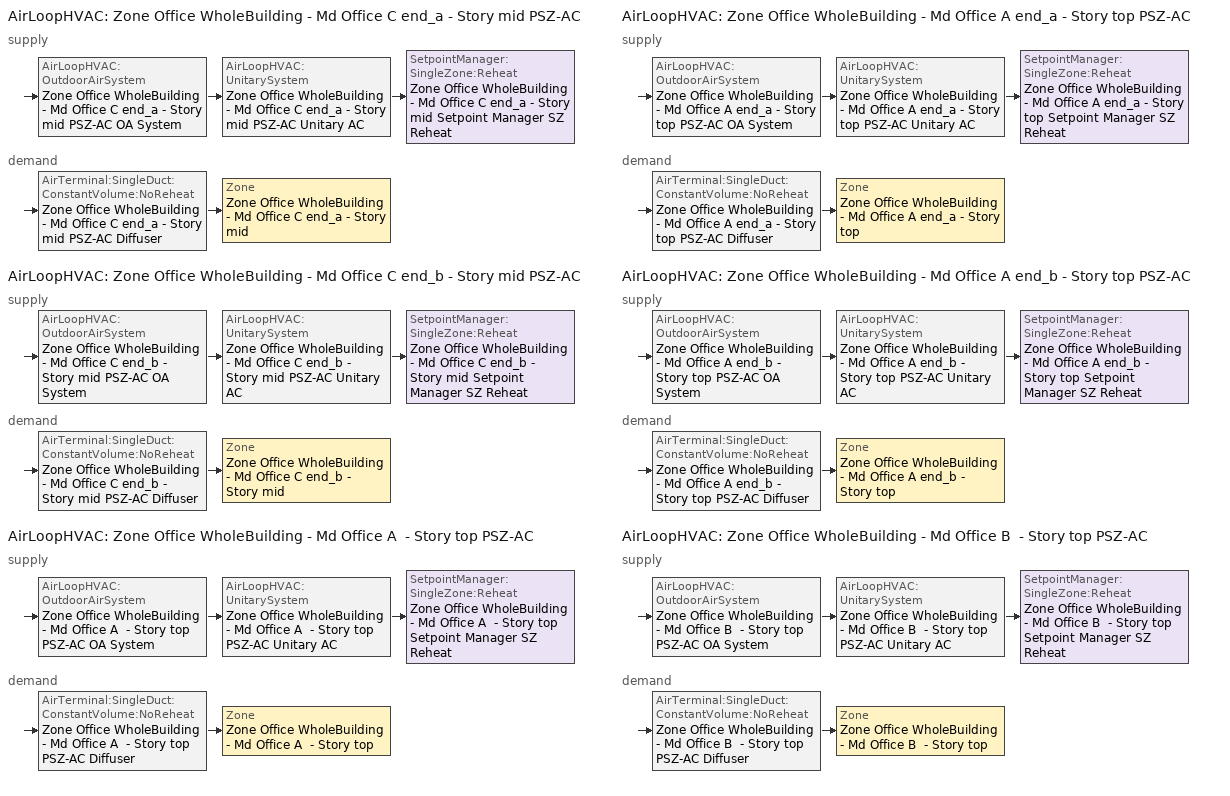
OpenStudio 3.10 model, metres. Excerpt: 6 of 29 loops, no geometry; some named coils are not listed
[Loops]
AirLoopHVAC 'Zone Office WholeBuilding - Md Office C end_a - Story mid PSZ-AC'
 supply: AirLoopHVAC:OutdoorAirSystem 'Zone Office WholeBuilding - Md Office C end_a - Story mid PSZ-AC OA System' > AirLoopHVAC:UnitarySystem 'Zone Office WholeBuilding - Md Office C end_a - Story mid PSZ-AC Unitary AC' > SetpointManager:SingleZone:Reheat 'Zone Office WholeBuilding - Md Office C end_a - Story mid Setpoint Manager SZ Reheat'
 demand: AirTerminal:SingleDuct:ConstantVolume:NoReheat 'Zone Office WholeBuilding - Md Office C end_a - Story mid PSZ-AC Diffuser' > Zone 'Zone Office WholeBuilding - Md Office C end_a - Story mid'
AirLoopHVAC 'Zone Office WholeBuilding - Md Office C end_b - Story mid PSZ-AC'
 supply: AirLoopHVAC:OutdoorAirSystem 'Zone Office WholeBuilding - Md Office C end_b - Story mid PSZ-AC OA System' > AirLoopHVAC:UnitarySystem 'Zone Office WholeBuilding - Md Office C end_b - Story mid PSZ-AC Unitary AC' > SetpointManager:SingleZone:Reheat 'Zone Office WholeBuilding - Md Office C end_b - Story mid Setpoint Manager SZ Reheat'
 demand: AirTerminal:SingleDuct:ConstantVolume:NoReheat 'Zone Office WholeBuilding - Md Office C end_b - Story mid PSZ-AC Diffuser' > Zone 'Zone Office WholeBuilding - Md Office C end_b - Story mid'
AirLoopHVAC 'Zone Office WholeBuilding - Md Office A  - Story top PSZ-AC'
 supply: AirLoopHVAC:OutdoorAirSystem 'Zone Office WholeBuilding - Md Office A  - Story top PSZ-AC OA System' > AirLoopHVAC:UnitarySystem 'Zone Office WholeBuilding - Md Office A  - Story top PSZ-AC Unitary AC' > SetpointManager:SingleZone:Reheat 'Zone Office WholeBuilding - Md Office A  - Story top Setpoint Manager SZ Reheat'
 demand: AirTerminal:SingleDuct:ConstantVolume:NoReheat 'Zone Office WholeBuilding - Md Office A  - Story top PSZ-AC Diffuser' > Zone 'Zone Office WholeBuilding - Md Office A  - Story top'
AirLoopHVAC 'Zone Office WholeBuilding - Md Office A end_a - Story top PSZ-AC'
 supply: AirLoopHVAC:OutdoorAirSystem 'Zone Office WholeBuilding - Md Office A end_a - Story top PSZ-AC OA System' > AirLoopHVAC:UnitarySystem 'Zone Office WholeBuilding - Md Office A end_a - Story top PSZ-AC Unitary AC' > SetpointManager:SingleZone:Reheat 'Zone Office WholeBuilding - Md Office A end_a - Story top Setpoint Manager SZ Reheat'
 demand: AirTerminal:SingleDuct:ConstantVolume:NoReheat 'Zone Office WholeBuilding - Md Office A end_a - Story top PSZ-AC Diffuser' > Zone 'Zone Office WholeBuilding - Md Office A end_a - Story top'
AirLoopHVAC 'Zone Office WholeBuilding - Md Office A end_b - Story top PSZ-AC'
 supply: AirLoopHVAC:OutdoorAirSystem 'Zone Office WholeBuilding - Md Office A end_b - Story top PSZ-AC OA System' > AirLoopHVAC:UnitarySystem 'Zone Office WholeBuilding - Md Office A end_b - Story top PSZ-AC Unitary AC' > SetpointManager:SingleZone:Reheat 'Zone Office WholeBuilding - Md Office A end_b - Story top Setpoint Manager SZ Reheat'
 demand: AirTerminal:SingleDuct:ConstantVolume:NoReheat 'Zone Office WholeBuilding - Md Office A end_b - Story top PSZ-AC Diffuser' > Zone 'Zone Office WholeBuilding - Md Office A end_b - Story top'
AirLoopHVAC 'Zone Office WholeBuilding - Md Office B  - Story top PSZ-AC'
 supply: AirLoopHVAC:OutdoorAirSystem 'Zone Office WholeBuilding - Md Office B  - Story top PSZ-AC OA System' > AirLoopHVAC:UnitarySystem 'Zone Office WholeBuilding - Md Office B  - Story top PSZ-AC Unitary AC' > SetpointManager:SingleZone:Reheat 'Zone Office WholeBuilding - Md Office B  - Story top Setpoint Manager SZ Reheat'
 demand: AirTerminal:SingleDuct:ConstantVolume:NoReheat 'Zone Office WholeBuilding - Md Office B  - Story top PSZ-AC Diffuser' > Zone 'Zone Office WholeBuilding - Md Office B  - Story top'
[Sizing:Zone] Zone Cooling Design Supply Air Temperature Input Method=SupplyAirTemperature; Zone Cooling Design Supply Air Temperature {C}=12.7778; Zone Cooling Design Supply Air Temperature Difference {deltaC}=11.11; Zone Heating Design Supply Air Temperature Input Method=SupplyAirTemperature; Zone Heating Design Supply Air Temperature {C}=50; Zone Heating Design Supply Air Temperature Difference {deltaC}=11.11; Zone Cooling Design Supply Air Humidity Ratio {kg-H2O/kg-air}=0.0085; Zone Heating Design Supply Air Humidity Ratio {kg-H2O/kg-air}=0.008; Cooling Design Air Flow Method=DesignDay; Heating Design Air Flow Method=DesignDay; Heating Maximum Air Flow Fraction=1; Account for Dedicated Outdoor Air System=No; Dedicated Outdoor Air System Control Strategy=NeutralSupplyAir; Dedicated Outdoor Air Low Setpoint Temperature for Design {C}=autosize; Dedicated Outdoor Air High Setpoint Temperature for Design {C}=autosize; Zone Load Sizing Method=Sensible Load Only No Latent Load; Zone Latent Cooling Design Supply Air Humidity Ratio Input Method=HumidityRatioDifference; Zone Cooling Design Supply Air Humidity Ratio Difference {kgWater/kgDryAir}=0.005; Zone Latent Heating Design Supply Air Humidity Ratio Input Method=HumidityRatioDifference; Zone Humidification Design Supply Air Humidity Ratio Difference {kgWater/kgDryAir}=0.005; Sizing Option=Coincident
Zone Office WholeBuilding - Md Office C end_a - Story mid; Zone Office WholeBuilding - Md Office C end_b - Story mid; Zone Office WholeBuilding - Md Office A end_a - Story top; Zone Office WholeBuilding - Md Office A  - Story top; Zone Office WholeBuilding - Md Office B  - Story top; Zone Office WholeBuilding - Md Office A end_b - Story top
[Zone equipment]
Zone Office WholeBuilding - Md Office C end_a - Story mid: Zone Office WholeBuilding - Md Office C end_a - Story mid PSZ-AC Diffuser
Zone Office WholeBuilding - Md Office C end_b - Story mid: Zone Office WholeBuilding - Md Office C end_b - Story mid PSZ-AC Diffuser
Zone Office WholeBuilding - Md Office A end_a - Story top: Zone Office WholeBuilding - Md Office A end_a - Story top PSZ-AC Diffuser
Zone Office WholeBuilding - Md Office A  - Story top: Zone Office WholeBuilding - Md Office A  - Story top PSZ-AC Diffuser
Zone Office WholeBuilding - Md Office B  - Story top: Zone Office WholeBuilding - Md Office B  - Story top PSZ-AC Diffuser
Zone Office WholeBuilding - Md Office A end_b - Story top: Zone Office WholeBuilding - Md Office A end_b - Story top PSZ-AC Diffuser
[AirLoopHVAC] Design Return Air Flow Fraction of Supply Air Flow=1
Name | Availability Schedule | Design Supply Air Flow Rate {m3/s}
Zone Office WholeBuilding - Md Office C end_a - Story mid PSZ-AC | Zone Office WholeBuilding - Md Office C end_a - Story mid PSZ-AC Occ Sch | 0.213073
Zone Office WholeBuilding - Md Office C end_b - Story mid PSZ-AC | Zone Office WholeBuilding - Md Office C end_b - Story mid PSZ-AC Occ Sch | 0.270367
Zone Office WholeBuilding - Md Office A  - Story top PSZ-AC | Zone Office WholeBuilding - Md Office A  - Story top PSZ-AC Occ Sch | 0.410826
Zone Office WholeBuilding - Md Office A end_a - Story top PSZ-AC | Zone Office WholeBuilding - Md Office A end_a - Story top PSZ-AC Occ Sch | 0.109944
Zone Office WholeBuilding - Md Office A end_b - Story top PSZ-AC | Zone Office WholeBuilding - Md Office A end_b - Story top PSZ-AC Occ Sch | 0.129178
Zone Office WholeBuilding - Md Office B  - Story top PSZ-AC | Zone Office WholeBuilding - Md Office B  - Story top PSZ-AC Occ Sch | 0.98109
[Sizing:System] Type of Load to Size On=Sensible; Central Heating Maximum System Air Flow Ratio=1; Preheat Design Temperature {C}=7.22222; Preheat Design Humidity Ratio {kg-H2O/kg-Air}=0.008; Precool Design Temperature {C}=12.7778; Precool Design Humidity Ratio {kg-H2O/kg-Air}=0.008; Central Cooling Design Supply Air Temperature {C}=12.7778; Central Heating Design Supply Air Temperature {C}=50; Sizing Option=Coincident; 100% Outdoor Air in Cooling=No; 100% Outdoor Air in Heating=No; Central Cooling Design Supply Air Humidity Ratio {kg-H2O/kg-Air}=0.0085; Central Heating Design Supply Air Humidity Ratio {kg-H2O/kg-Air}=0.008; Cooling Design Air Flow Method=DesignDay; Heating Design Air Flow Method=DesignDay; System Outdoor Air Method=ZoneSum; Zone Maximum Outdoor Air Fraction=1; Cooling Supply Air Flow Rate Per Floor Area {m3/s-m2}=0.00996765; Cooling Fraction of Autosized Cooling Supply Air Flow Rate=1; Cooling Supply Air Flow Rate Per Unit Cooling Capacity {m3/s-W}=3.94755e-05; Heating Supply Air Flow Rate Per Floor Area {m3/s-m2}=0.00996765; Heating Fraction of Autosized Heating Supply Air Flow Rate=1; Heating Fraction of Autosized Cooling Supply Air Flow Rate=1; Heating Supply Air Flow Rate Per Unit Heating Capacity {m3/s-W}=3.15882e-05; Cooling Design Capacity Method=CoolingDesignCapacity; Cooling Design Capacity Per Floor Area {W/m2}=234.7; Fraction of Autosized Cooling Design Capacity=1; Heating Design Capacity Method=HeatingDesignCapacity; Heating Design Capacity Per Floor Area {W/m2}=157; Fraction of Autosized Heating Design Capacity=1; Central Cooling Capacity Control Method=OnOff; Occupant Diversity=1
Name | Design Outdoor Air Flow Rate {m3/s} | Cooling Design Capacity {W} | Heating Design Capacity {W}
Zone Office WholeBuilding - Md Office C end_a - Story mid PSZ-AC | 0.213073 | 2951.38 | 5948.54
Zone Office WholeBuilding - Md Office C end_b - Story mid PSZ-AC | 0.270367 | 3745.75 | 5946.15
Zone Office WholeBuilding - Md Office A  - Story top PSZ-AC | 0.410826 | 5610.58 | 8016.95
Zone Office WholeBuilding - Md Office A end_a - Story top PSZ-AC | 0.109944 | 1487.56 | 2665.83
Zone Office WholeBuilding - Md Office A end_b - Story top PSZ-AC | 0.129178 | 1741.26 | 2663.9
Zone Office WholeBuilding - Md Office B  - Story top PSZ-AC | 0.98109 | 14494.71 | 19727.19
[SetpointManager:SingleZone:Reheat] Minimum Supply Air Temperature {C}=12.7778; Maximum Supply Air Temperature {C}=50
Name | Control Zone | Setpoint Node or NodeList
Zone Office WholeBuilding - Md Office C end_a - Story mid Setpoint Manager SZ Reheat | Zone Office WholeBuilding - Md Office C end_a - Story mid | Zone Office WholeBuilding - Md Office C end_a - Story mid PSZ-AC Supply Outlet Node
Zone Office WholeBuilding - Md Office C end_b - Story mid Setpoint Manager SZ Reheat | Zone Office WholeBuilding - Md Office C end_b - Story mid | Zone Office WholeBuilding - Md Office C end_b - Story mid PSZ-AC Supply Outlet Node
Zone Office WholeBuilding - Md Office A  - Story top Setpoint Manager SZ Reheat | Zone Office WholeBuilding - Md Office A  - Story top | Zone Office WholeBuilding - Md Office A  - Story top PSZ-AC Supply Outlet Node
Zone Office WholeBuilding - Md Office A end_a - Story top Setpoint Manager SZ Reheat | Zone Office WholeBuilding - Md Office A end_a - Story top | Zone Office WholeBuilding - Md Office A end_a - Story top PSZ-AC Supply Outlet Node
Zone Office WholeBuilding - Md Office A end_b - Story top Setpoint Manager SZ Reheat | Zone Office WholeBuilding - Md Office A end_b - Story top | Zone Office WholeBuilding - Md Office A end_b - Story top PSZ-AC Supply Outlet Node
Zone Office WholeBuilding - Md Office B  - Story top Setpoint Manager SZ Reheat | Zone Office WholeBuilding - Md Office B  - Story top | Zone Office WholeBuilding - Md Office B  - Story top PSZ-AC Supply Outlet Node
[Coil:Heating:Electric] Availability Schedule=Always On Discrete; Efficiency=1
Name | Nominal Capacity {W}
Zone Office WholeBuilding - Md Office C end_a - Story mid PSZ-AC Electric Backup Htg Coil | 8852.37
Zone Office WholeBuilding - Md Office C end_b - Story mid PSZ-AC Electric Backup Htg Coil | 10865.9
Zone Office WholeBuilding - Md Office A  - Story top PSZ-AC Electric Backup Htg Coil | 16436.7
Zone Office WholeBuilding - Md Office A end_a - Story top PSZ-AC Electric Backup Htg Coil | 4318.85
Zone Office WholeBuilding - Md Office A end_b - Story top PSZ-AC Electric Backup Htg Coil | 4994.84
Zone Office WholeBuilding - Md Office B  - Story top PSZ-AC Electric Backup Htg Coil | 43260.3
[Coil:Cooling:DX:SingleSpeed] Availability Schedule=Always On Discrete; Rated Evaporator Fan Power Per Volume Flow Rate 2017 {W/(m3/s)}=773.3; Rated Evaporator Fan Power Per Volume Flow Rate 2023 {W/(m3/s)}=934.4; Total Cooling Capacity Function of Temperature Curve=CoilClgDXQRatio_fTwbToadbSI; Total Cooling Capacity Function of Flow Fraction Curve=CoilClgDXSnglQRatio_fCFMRatio; Energy Input Ratio Function of Temperature Curve=CoilClgDXEIRRatio_fTwbToadbSI; Energy Input Ratio Function of Flow Fraction Curve=CoilClgDXSnglEIRRatio_fCFMRatio; Part Load Fraction Correlation Curve=CoilClgDXEIRRatio_fQFrac; Minimum Outdoor Dry-Bulb Temperature for Compressor Operation {C}=-25; Nominal Time for Condensate Removal to Begin {s}=0; Ratio of Initial Moisture Evaporation Rate and Steady State Latent Capacity=0; Maximum Cycling Rate {cycles/hr}=0; Latent Capacity Time Constant {s}=0; Condenser Type=AirCooled; Evaporative Condenser Effectiveness=0.9; Evaporative Condenser Air Flow Rate {m3/s}=autosize; Evaporative Condenser Pump Rated Power Consumption {W}=autosize; Crankcase Heater Capacity {W}=0; Maximum Outdoor Dry-Bulb Temperature for Crankcase Heater Operation {C}=10; Basin Heater Capacity {W/K}=0; Basin Heater Setpoint Temperature {C}=2
Name | Rated Total Cooling Capacity {W} | Rated Sensible Heat Ratio | Rated COP {W/W} | Rated Air Flow Rate {m3/s}
Zone Office WholeBuilding - Md Office C end_a - Story mid PSZ-AC 1spd DX AC Clg Coil 17kBtu/hr 12SEER | 3914.82 | 0.800243 | 3.4608 | 0.213073
Zone Office WholeBuilding - Md Office C end_b - Story mid PSZ-AC 1spd DX AC Clg Coil 20kBtu/hr 12SEER | 4923.66 | 0.800193 | 3.4608 | 0.270367
Zone Office WholeBuilding - Md Office A  - Story top PSZ-AC 1spd DX AC Clg Coil 29kBtu/hr 12SEER | 7321.5 | 0.800499 | 3.4608 | 0.410826
Zone Office WholeBuilding - Md Office A end_a - Story top PSZ-AC 1spd DX AC Clg Coil 7kBtu/hr 12SEER | 1931.52 | 0.800421 | 3.4608 | 0.109944
Zone Office WholeBuilding - Md Office A end_b - Story top PSZ-AC 1spd DX AC Clg Coil 8kBtu/hr 12SEER | 2238.36 | 0.800229 | 3.4608 | 0.129178
Zone Office WholeBuilding - Md Office B  - Story top PSZ-AC 1spd DX AC Clg Coil 85kBtu/hr 10.1EER | 19948 | 0.769323 | 3.50002 | 0.98109
[Fan:OnOff] Availability Schedule=Always On Discrete; Pressure Rise {Pa}=622.722; Motor In Airstream Fraction=1
Name | Fan Total Efficiency | Maximum Flow Rate {m3/s} | Motor Efficiency | Fan Power Ratio Function of Speed Ratio Curve | Fan Efficiency Ratio Function of Speed Ratio Curve
Zone Office WholeBuilding - Md Office C end_a - Story mid PSZ-AC Fan | 0.53625 | 0.213073 | 0.825 | Fan On Off Power Curve 16 | Fan On Off Efficiency Curve 16
Zone Office WholeBuilding - Md Office C end_b - Story mid PSZ-AC Fan | 0.53625 | 0.270367 | 0.825 | Fan On Off Power Curve 17 | Fan On Off Efficiency Curve 17
Zone Office WholeBuilding - Md Office A  - Story top PSZ-AC Fan | 0.53625 | 0.410826 | 0.825 | Fan On Off Power Curve 18 | Fan On Off Efficiency Curve 18
Zone Office WholeBuilding - Md Office A end_a - Story top PSZ-AC Fan | 0.53625 | 0.109944 | 0.825 | Fan On Off Power Curve 19 | Fan On Off Efficiency Curve 19
Zone Office WholeBuilding - Md Office A end_b - Story top PSZ-AC Fan | 0.53625 | 0.129178 | 0.825 | Fan On Off Power Curve 20 | Fan On Off Efficiency Curve 20
Zone Office WholeBuilding - Md Office B  - Story top PSZ-AC Fan | 0.546 | 0.98109 | 0.84 | Fan On Off Power Curve 21 | Fan On Off Efficiency Curve 21
[AirLoopHVAC:UnitarySystem] Control Type=Load; Dehumidification Control Type=None; Availability Schedule=Always On Discrete; Fan Placement=DrawThrough; DX Heating Coil Sizing Ratio=1; Use DOAS DX Cooling Coil=No; DOAS DX Cooling Coil Leaving Minimum Air Temperature {C}=2; Latent Load Control=SensibleOnlyLoadControl; Supply Air Flow Rate Method During Cooling Operation=SupplyAirFlowRate; Supply Air Flow Rate Method During Heating Operation=SupplyAirFlowRate; Supply Air Flow Rate Method When No Cooling or Heating is Required=None; No Load Supply Air Flow Rate Control Set To Low Speed=Yes; Maximum Supply Air Temperature {C}=50; Maximum Outdoor Dry-Bulb Temperature for Supplemental Heater Operation {C}=21; Ancilliary On-Cycle Electric Power {W}=0; Ancilliary Off-Cycle Electric Power {W}=0
Name | Controlling Zone or Thermostat Location | Supply Fan | Supply Air Fan Operating Mode Schedule | Heating Coil | Cooling Coil | Supplemental Heating Coil | Supply Air Flow Rate During Cooling Operation {m3/s} | Supply Air Flow Rate During Heating Operation {m3/s}
Zone Office WholeBuilding - Md Office C end_a - Story mid PSZ-AC Unitary AC | Zone Office WholeBuilding - Md Office C end_a - Story mid | Zone Office WholeBuilding - Md Office C end_a - Story mid PSZ-AC Fan | Zone Office WholeBuilding - Md Office C end_a - Story mid PSZ-AC_night_fancycle_schedule | Zone Office WholeBuilding - Md Office C end_a - Story mid PSZ-AC Water Htg Coil | Zone Office WholeBuilding - Md Office C end_a - Story mid PSZ-AC 1spd DX AC Clg Coil 17kBtu/hr 12SEER | Zone Office WholeBuilding - Md Office C end_a - Story mid PSZ-AC Electric Backup Htg Coil | 0.213073 | 0.213073
Zone Office WholeBuilding - Md Office C end_b - Story mid PSZ-AC Unitary AC | Zone Office WholeBuilding - Md Office C end_b - Story mid | Zone Office WholeBuilding - Md Office C end_b - Story mid PSZ-AC Fan | Zone Office WholeBuilding - Md Office C end_b - Story mid PSZ-AC_night_fancycle_schedule | Zone Office WholeBuilding - Md Office C end_b - Story mid PSZ-AC Water Htg Coil | Zone Office WholeBuilding - Md Office C end_b - Story mid PSZ-AC 1spd DX AC Clg Coil 20kBtu/hr 12SEER | Zone Office WholeBuilding - Md Office C end_b - Story mid PSZ-AC Electric Backup Htg Coil | 0.270367 | 0.270367
Zone Office WholeBuilding - Md Office A  - Story top PSZ-AC Unitary AC | Zone Office WholeBuilding - Md Office A  - Story top | Zone Office WholeBuilding - Md Office A  - Story top PSZ-AC Fan | Zone Office WholeBuilding - Md Office A  - Story top PSZ-AC_night_fancycle_schedule | Zone Office WholeBuilding - Md Office A  - Story top PSZ-AC Water Htg Coil | Zone Office WholeBuilding - Md Office A  - Story top PSZ-AC 1spd DX AC Clg Coil 29kBtu/hr 12SEER | Zone Office WholeBuilding - Md Office A  - Story top PSZ-AC Electric Backup Htg Coil | 0.410826 | 0.410826
Zone Office WholeBuilding - Md Office A end_a - Story top PSZ-AC Unitary AC | Zone Office WholeBuilding - Md Office A end_a - Story top | Zone Office WholeBuilding - Md Office A end_a - Story top PSZ-AC Fan | Zone Office WholeBuilding - Md Office A end_a - Story top PSZ-AC_night_fancycle_schedule | Zone Office WholeBuilding - Md Office A end_a - Story top PSZ-AC Water Htg Coil | Zone Office WholeBuilding - Md Office A end_a - Story top PSZ-AC 1spd DX AC Clg Coil 7kBtu/hr 12SEER | Zone Office WholeBuilding - Md Office A end_a - Story top PSZ-AC Electric Backup Htg Coil | 0.109944 | 0.109944
Zone Office WholeBuilding - Md Office A end_b - Story top PSZ-AC Unitary AC | Zone Office WholeBuilding - Md Office A end_b - Story top | Zone Office WholeBuilding - Md Office A end_b - Story top PSZ-AC Fan | Zone Office WholeBuilding - Md Office A end_b - Story top PSZ-AC_night_fancycle_schedule | Zone Office WholeBuilding - Md Office A end_b - Story top PSZ-AC Water Htg Coil | Zone Office WholeBuilding - Md Office A end_b - Story top PSZ-AC 1spd DX AC Clg Coil 8kBtu/hr 12SEER | Zone Office WholeBuilding - Md Office A end_b - Story top PSZ-AC Electric Backup Htg Coil | 0.129178 | 0.129178
Zone Office WholeBuilding - Md Office B  - Story top PSZ-AC Unitary AC | Zone Office WholeBuilding - Md Office B  - Story top | Zone Office WholeBuilding - Md Office B  - Story top PSZ-AC Fan | Zone Office WholeBuilding - Md Office B  - Story top PSZ-AC_night_fancycle_schedule | Zone Office WholeBuilding - Md Office B  - Story top PSZ-AC Water Htg Coil | Zone Office WholeBuilding - Md Office B  - Story top PSZ-AC 1spd DX AC Clg Coil 85kBtu/hr 10.1EER | Zone Office WholeBuilding - Md Office B  - Story top PSZ-AC Electric Backup Htg Coil | 0.98109 | 0.98109
[Controller:OutdoorAir] Economizer Control Type=NoEconomizer; Economizer Control Action Type=ModulateFlow; Economizer Maximum Limit Dry-Bulb Temperature {C}=28; Economizer Maximum Limit Enthalpy {J/kg}=64000; Lockout Type=LockoutWithCompressor; Minimum Limit Type=FixedMinimum; High Humidity Control=No; High Humidity Outdoor Air Flow Ratio=1; Control High Indoor Humidity Based on Outdoor Humidity Ratio=Yes; Heat Recovery Bypass Control Type=BypassWhenWithinEconomizerLimits; Economizer Operation Staging=InterlockedWithMechanicalCooling
Name | Minimum Outdoor Air Flow Rate {m3/s} | Maximum Outdoor Air Flow Rate {m3/s} | Minimum Outdoor Air Schedule | Maximum Fraction of Outdoor Air Schedule | Controller Mechanical Ventilation
Zone Office WholeBuilding - Md Office C end_a - Story mid PSZ-AC OA System Controller | 0.0318565 | 0.213073 | Zone Office WholeBuilding - Md Office C end_a - Story mid PSZ-AC_night_novent_schedule | ems_Zone_Office_WholeBuilding___Md_Office_C_end_a___Story_mid_PSZ_AC_maxOASch | Controller Mechanical Ventilation 17
Zone Office WholeBuilding - Md Office C end_b - Story mid PSZ-AC OA System Controller | 0.0318565 | 0.270367 | Zone Office WholeBuilding - Md Office C end_b - Story mid PSZ-AC_night_novent_schedule | ems_Zone_Office_WholeBuilding___Md_Office_C_end_b___Story_mid_PSZ_AC_maxOASch | Controller Mechanical Ventilation 18
Zone Office WholeBuilding - Md Office A  - Story top PSZ-AC OA System Controller | 0.0466638 | 0.410826 | Zone Office WholeBuilding - Md Office A  - Story top PSZ-AC_night_novent_schedule | ems_Zone_Office_WholeBuilding___Md_Office_A____Story_top_PSZ_AC_maxOASch | Controller Mechanical Ventilation 19
Zone Office WholeBuilding - Md Office A end_a - Story top PSZ-AC OA System Controller | 0.0106188 | 0.109944 | Zone Office WholeBuilding - Md Office A end_a - Story top PSZ-AC_night_novent_schedule | ems_Zone_Office_WholeBuilding___Md_Office_A_end_a___Story_top_PSZ_AC_maxOASch | Controller Mechanical Ventilation 20
Zone Office WholeBuilding - Md Office A end_b - Story top PSZ-AC OA System Controller | 0.0106188 | 0.129178 | Zone Office WholeBuilding - Md Office A end_b - Story top PSZ-AC_night_novent_schedule | ems_Zone_Office_WholeBuilding___Md_Office_A_end_b___Story_top_PSZ_AC_maxOASch | Controller Mechanical Ventilation 21
Zone Office WholeBuilding - Md Office B  - Story top PSZ-AC OA System Controller | 0.205061 | 0.98109 | Zone Office WholeBuilding - Md Office B  - Story top PSZ-AC_night_novent_schedule | ems_Zone_Office_WholeBuilding___Md_Office_B____Story_top_PSZ_AC_maxOASch | Controller Mechanical Ventilation 22
[Controller:MechanicalVentilation] Availability Schedule=Always On Discrete
Controller Mechanical Ventilation 17; Controller Mechanical Ventilation 18; Controller Mechanical Ventilation 19; Controller Mechanical Ventilation 20; Controller Mechanical Ventilation 21; Controller Mechanical Ventilation 22
[AirLoopHVAC:OutdoorAirSystem]
Name | Controller
Zone Office WholeBuilding - Md Office C end_a - Story mid PSZ-AC OA System | Zone Office WholeBuilding - Md Office C end_a - Story mid PSZ-AC OA System Controller
Zone Office WholeBuilding - Md Office C end_b - Story mid PSZ-AC OA System | Zone Office WholeBuilding - Md Office C end_b - Story mid PSZ-AC OA System Controller
Zone Office WholeBuilding - Md Office A  - Story top PSZ-AC OA System | Zone Office WholeBuilding - Md Office A  - Story top PSZ-AC OA System Controller
Zone Office WholeBuilding - Md Office A end_a - Story top PSZ-AC OA System | Zone Office WholeBuilding - Md Office A end_a - Story top PSZ-AC OA System Controller
Zone Office WholeBuilding - Md Office A end_b - Story top PSZ-AC OA System | Zone Office WholeBuilding - Md Office A end_b - Story top PSZ-AC OA System Controller
Zone Office WholeBuilding - Md Office B  - Story top PSZ-AC OA System | Zone Office WholeBuilding - Md Office B  - Story top PSZ-AC OA System Controller
[AirTerminal:SingleDuct:ConstantVolume:NoReheat] Availability Schedule=Always On Discrete
Name | Maximum Air Flow Rate {m3/s}
Zone Office WholeBuilding - Md Office C end_a - Story mid PSZ-AC Diffuser | 0.213073
Zone Office WholeBuilding - Md Office C end_b - Story mid PSZ-AC Diffuser | 0.270367
Zone Office WholeBuilding - Md Office A  - Story top PSZ-AC Diffuser | 0.410826
Zone Office WholeBuilding - Md Office A end_a - Story top PSZ-AC Diffuser | 0.109944
Zone Office WholeBuilding - Md Office A end_b - Story top PSZ-AC Diffuser | 0.129178
Zone Office WholeBuilding - Md Office B  - Story top PSZ-AC Diffuser | 0.98109
[Schedule:Ruleset]
Name | Default Day Schedule | Summer Design Day Schedule | Winter Design Day Schedule
Zone Office WholeBuilding - Md Office A  - Story top PSZ-AC Occ Sch | Zone Office WholeBuilding - Md Office A  - Story top PSZ-AC Occ Sch Default | Zone Office WholeBuilding - Md Office A  - Story top PSZ-AC Occ Sch Summer Design Day | Zone Office WholeBuilding - Md Office A  - Story top PSZ-AC Occ Sch Winter Design Day
ems_Zone_Office_WholeBuilding___Md_Office_A____Story_top_PSZ_AC_maxOASch | ems_Zone_Office_WholeBuilding___Md_Office_A____Story_top_PSZ_AC_maxOASch_Default
Zone Office WholeBuilding - Md Office A end_a - Story top PSZ-AC Occ Sch | Zone Office WholeBuilding - Md Office A end_a - Story top PSZ-AC Occ Sch Default | Zone Office WholeBuilding - Md Office A end_a - Story top PSZ-AC Occ Sch Summer Design Day | Zone Office WholeBuilding - Md Office A end_a - Story top PSZ-AC Occ Sch Winter Design Day
ems_Zone_Office_WholeBuilding___Md_Office_A_end_a___Story_top_PSZ_AC_maxOASch | ems_Zone_Office_WholeBuilding___Md_Office_A_end_a___Story_top_PSZ_AC_maxOASch_Default
Zone Office WholeBuilding - Md Office A end_b - Story top PSZ-AC Occ Sch | Zone Office WholeBuilding - Md Office A end_b - Story top PSZ-AC Occ Sch Default | Zone Office WholeBuilding - Md Office A end_b - Story top PSZ-AC Occ Sch Summer Design Day | Zone Office WholeBuilding - Md Office A end_b - Story top PSZ-AC Occ Sch Winter Design Day
ems_Zone_Office_WholeBuilding___Md_Office_A_end_b___Story_top_PSZ_AC_maxOASch | ems_Zone_Office_WholeBuilding___Md_Office_A_end_b___Story_top_PSZ_AC_maxOASch_Default
Zone Office WholeBuilding - Md Office B  - Story top PSZ-AC Occ Sch | Zone Office WholeBuilding - Md Office B  - Story top PSZ-AC Occ Sch Default | Zone Office WholeBuilding - Md Office B  - Story top PSZ-AC Occ Sch Summer Design Day | Zone Office WholeBuilding - Md Office B  - Story top PSZ-AC Occ Sch Winter Design Day
ems_Zone_Office_WholeBuilding___Md_Office_B____Story_top_PSZ_AC_maxOASch | ems_Zone_Office_WholeBuilding___Md_Office_B____Story_top_PSZ_AC_maxOASch_Default
Zone Office WholeBuilding - Md Office C end_a - Story mid PSZ-AC Occ Sch | Zone Office WholeBuilding - Md Office C end_a - Story mid PSZ-AC Occ Sch Default | Zone Office WholeBuilding - Md Office C end_a - Story mid PSZ-AC Occ Sch Summer Design Day | Zone Office WholeBuilding - Md Office C end_a - Story mid PSZ-AC Occ Sch Winter Design Day
ems_Zone_Office_WholeBuilding___Md_Office_C_end_a___Story_mid_PSZ_AC_maxOASch | ems_Zone_Office_WholeBuilding___Md_Office_C_end_a___Story_mid_PSZ_AC_maxOASch_Default
Zone Office WholeBuilding - Md Office C end_b - Story mid PSZ-AC Occ Sch | Zone Office WholeBuilding - Md Office C end_b - Story mid PSZ-AC Occ Sch Default | Zone Office WholeBuilding - Md Office C end_b - Story mid PSZ-AC Occ Sch Summer Design Day | Zone Office WholeBuilding - Md Office C end_b - Story mid PSZ-AC Occ Sch Winter Design Day
ems_Zone_Office_WholeBuilding___Md_Office_C_end_b___Story_mid_PSZ_AC_maxOASch | ems_Zone_Office_WholeBuilding___Md_Office_C_end_b___Story_mid_PSZ_AC_maxOASch_Default
Zone Office WholeBuilding - Md Office A  - Story top PSZ-AC_night_novent_schedule | Zone Office WholeBuilding - Md Office A  - Story top PSZ-AC Occ Sch Default 2 | Zone Office WholeBuilding - Md Office A  - Story top PSZ-AC Occ Sch Summer Design Day 2 | Zone Office WholeBuilding - Md Office A  - Story top PSZ-AC Occ Sch Winter Design Day 2
Zone Office WholeBuilding - Md Office A  - Story top PSZ-AC_night_fancycle_schedule | Zone Office WholeBuilding - Md Office A  - Story top PSZ-AC Occ Sch Default 3 | Zone Office WholeBuilding - Md Office A  - Story top PSZ-AC Occ Sch Summer Design Day 3 | Zone Office WholeBuilding - Md Office A  - Story top PSZ-AC Occ Sch Winter Design Day 3
Zone Office WholeBuilding - Md Office A end_a - Story top PSZ-AC_night_novent_schedule | Zone Office WholeBuilding - Md Office A end_a - Story top PSZ-AC Occ Sch Default 2 | Zone Office WholeBuilding - Md Office A end_a - Story top PSZ-AC Occ Sch Summer Design Day 2 | Zone Office WholeBuilding - Md Office A end_a - Story top PSZ-AC Occ Sch Winter Design Day 2
Zone Office WholeBuilding - Md Office A end_a - Story top PSZ-AC_night_fancycle_schedule | Zone Office WholeBuilding - Md Office A end_a - Story top PSZ-AC Occ Sch Default 3 | Zone Office WholeBuilding - Md Office A end_a - Story top PSZ-AC Occ Sch Summer Design Day 3 | Zone Office WholeBuilding - Md Office A end_a - Story top PSZ-AC Occ Sch Winter Design Day 3
Zone Office WholeBuilding - Md Office A end_b - Story top PSZ-AC_night_novent_schedule | Zone Office WholeBuilding - Md Office A end_b - Story top PSZ-AC Occ Sch Default 2 | Zone Office WholeBuilding - Md Office A end_b - Story top PSZ-AC Occ Sch Summer Design Day 2 | Zone Office WholeBuilding - Md Office A end_b - Story top PSZ-AC Occ Sch Winter Design Day 2
Zone Office WholeBuilding - Md Office A end_b - Story top PSZ-AC_night_fancycle_schedule | Zone Office WholeBuilding - Md Office A end_b - Story top PSZ-AC Occ Sch Default 3 | Zone Office WholeBuilding - Md Office A end_b - Story top PSZ-AC Occ Sch Summer Design Day 3 | Zone Office WholeBuilding - Md Office A end_b - Story top PSZ-AC Occ Sch Winter Design Day 3
Zone Office WholeBuilding - Md Office B  - Story top PSZ-AC_night_novent_schedule | Zone Office WholeBuilding - Md Office B  - Story top PSZ-AC Occ Sch Default 3 | Zone Office WholeBuilding - Md Office B  - Story top PSZ-AC Occ Sch Summer Design Day 3 | Zone Office WholeBuilding - Md Office B  - Story top PSZ-AC Occ Sch Winter Design Day 3
Zone Office WholeBuilding - Md Office B  - Story top PSZ-AC_night_fancycle_schedule | Zone Office WholeBuilding - Md Office B  - Story top PSZ-AC Occ Sch Default 4 | Zone Office WholeBuilding - Md Office B  - Story top PSZ-AC Occ Sch Summer Design Day 4 | Zone Office WholeBuilding - Md Office B  - Story top PSZ-AC Occ Sch Winter Design Day 4
Zone Office WholeBuilding - Md Office C end_a - Story mid PSZ-AC_night_novent_schedule | Zone Office WholeBuilding - Md Office C end_a - Story mid PSZ-AC Occ Sch Default 2 | Zone Office WholeBuilding - Md Office C end_a - Story mid PSZ-AC Occ Sch Summer Design Day 2 | Zone Office WholeBuilding - Md Office C end_a - Story mid PSZ-AC Occ Sch Winter Design Day 2
Zone Office WholeBuilding - Md Office C end_a - Story mid PSZ-AC_night_fancycle_schedule | Zone Office WholeBuilding - Md Office C end_a - Story mid PSZ-AC Occ Sch Default 3 | Zone Office WholeBuilding - Md Office C end_a - Story mid PSZ-AC Occ Sch Summer Design Day 3 | Zone Office WholeBuilding - Md Office C end_a - Story mid PSZ-AC Occ Sch Winter Design Day 3
Zone Office WholeBuilding - Md Office C end_b - Story mid PSZ-AC_night_novent_schedule | Zone Office WholeBuilding - Md Office C end_b - Story mid PSZ-AC Occ Sch Default 2 | Zone Office WholeBuilding - Md Office C end_b - Story mid PSZ-AC Occ Sch Summer Design Day 2 | Zone Office WholeBuilding - Md Office C end_b - Story mid PSZ-AC Occ Sch Winter Design Day 2
Zone Office WholeBuilding - Md Office C end_b - Story mid PSZ-AC_night_fancycle_schedule | Zone Office WholeBuilding - Md Office C end_b - Story mid PSZ-AC Occ Sch Default 3 | Zone Office WholeBuilding - Md Office C end_b - Story mid PSZ-AC Occ Sch Summer Design Day 3 | Zone Office WholeBuilding - Md Office C end_b - Story mid PSZ-AC Occ Sch Winter Design Day 3
[Schedule:Day]
Zone Office WholeBuilding - Md Office A  - Story top PSZ-AC Occ Sch Default; Zone Office WholeBuilding - Md Office A end_a - Story top PSZ-AC Occ Sch Default; Zone Office WholeBuilding - Md Office A end_b - Story top PSZ-AC Occ Sch Default; Zone Office WholeBuilding - Md Office B  - Story top PSZ-AC Occ Sch Default; Zone Office WholeBuilding - Md Office C end_a - Story mid PSZ-AC Occ Sch Default; Zone Office WholeBuilding - Md Office C end_b - Story mid PSZ-AC Occ Sch Default; Zone Office WholeBuilding - Md Office A  - Story top PSZ-AC Occ Sch Default 2; Zone Office WholeBuilding - Md Office A  - Story top PSZ-AC Occ Sch Default 3; Zone Office WholeBuilding - Md Office A end_a - Story top PSZ-AC Occ Sch Default 2; Zone Office WholeBuilding - Md Office A end_a - Story top PSZ-AC Occ Sch Default 3; Zone Office WholeBuilding - Md Office A end_b - Story top PSZ-AC Occ Sch Default 2; Zone Office WholeBuilding - Md Office A end_b - Story top PSZ-AC Occ Sch Default 3; Zone Office WholeBuilding - Md Office B  - Story top PSZ-AC Occ Sch Default 3; Zone Office WholeBuilding - Md Office B  - Story top PSZ-AC Occ Sch Default 4; Zone Office WholeBuilding - Md Office C end_a - Story mid PSZ-AC Occ Sch Default 2; Zone Office WholeBuilding - Md Office C end_a - Story mid PSZ-AC Occ Sch Default 3; Zone Office WholeBuilding - Md Office C end_b - Story mid PSZ-AC Occ Sch Default 2; Zone Office WholeBuilding - Md Office C end_b - Story mid PSZ-AC Occ Sch Default 3: 6, 0, 0, 16, 0, 1, 24, 0, 0
Zone Office WholeBuilding - Md Office A  - Story top PSZ-AC Occ Sch Winter Design Day; Zone Office WholeBuilding - Md Office A  - Story top PSZ-AC Occ Sch Summer Design Day; Zone Office WholeBuilding - Md Office A end_a - Story top PSZ-AC Occ Sch Winter Design Day; Zone Office WholeBuilding - Md Office A end_a - Story top PSZ-AC Occ Sch Summer Design Day; Zone Office WholeBuilding - Md Office A end_b - Story top PSZ-AC Occ Sch Winter Design Day; Zone Office WholeBuilding - Md Office A end_b - Story top PSZ-AC Occ Sch Summer Design Day; Zone Office WholeBuilding - Md Office B  - Story top PSZ-AC Occ Sch Winter Design Day; Zone Office WholeBuilding - Md Office B  - Story top PSZ-AC Occ Sch Summer Design Day; Zone Office WholeBuilding - Md Office C end_a - Story mid PSZ-AC Occ Sch Winter Design Day; Zone Office WholeBuilding - Md Office C end_a - Story mid PSZ-AC Occ Sch Summer Design Day; Zone Office WholeBuilding - Md Office C end_b - Story mid PSZ-AC Occ Sch Winter Design Day; Zone Office WholeBuilding - Md Office C end_b - Story mid PSZ-AC Occ Sch Summer Design Day; Zone Office WholeBuilding - Md Office A  - Story top PSZ-AC Occ Sch Summer Design Day 2; Zone Office WholeBuilding - Md Office A  - Story top PSZ-AC Occ Sch Winter Design Day 2; Zone Office WholeBuilding - Md Office A  - Story top PSZ-AC Occ Sch Summer Design Day 3; Zone Office WholeBuilding - Md Office A  - Story top PSZ-AC Occ Sch Winter Design Day 3; Zone Office WholeBuilding - Md Office A end_a - Story top PSZ-AC Occ Sch Summer Design Day 2; Zone Office WholeBuilding - Md Office A end_a - Story top PSZ-AC Occ Sch Winter Design Day 2; Zone Office WholeBuilding - Md Office A end_a - Story top PSZ-AC Occ Sch Summer Design Day 3; Zone Office WholeBuilding - Md Office A end_a - Story top PSZ-AC Occ Sch Winter Design Day 3; Zone Office WholeBuilding - Md Office A end_b - Story top PSZ-AC Occ Sch Summer Design Day 2; Zone Office WholeBuilding - Md Office A end_b - Story top PSZ-AC Occ Sch Winter Design Day 2; Zone Office WholeBuilding - Md Office A end_b - Story top PSZ-AC Occ Sch Summer Design Day 3; Zone Office WholeBuilding - Md Office A end_b - Story top PSZ-AC Occ Sch Winter Design Day 3; Zone Office WholeBuilding - Md Office B  - Story top PSZ-AC Occ Sch Summer Design Day 3; Zone Office WholeBuilding - Md Office B  - Story top PSZ-AC Occ Sch Winter Design Day 3; Zone Office WholeBuilding - Md Office B  - Story top PSZ-AC Occ Sch Summer Design Day 4; Zone Office WholeBuilding - Md Office B  - Story top PSZ-AC Occ Sch Winter Design Day 4; Zone Office WholeBuilding - Md Office C end_a - Story mid PSZ-AC Occ Sch Summer Design Day 2; Zone Office WholeBuilding - Md Office C end_a - Story mid PSZ-AC Occ Sch Winter Design Day 2; Zone Office WholeBuilding - Md Office C end_a - Story mid PSZ-AC Occ Sch Summer Design Day 3; Zone Office WholeBuilding - Md Office C end_a - Story mid PSZ-AC Occ Sch Winter Design Day 3; Zone Office WholeBuilding - Md Office C end_b - Story mid PSZ-AC Occ Sch Summer Design Day 2; Zone Office WholeBuilding - Md Office C end_b - Story mid PSZ-AC Occ Sch Winter Design Day 2; Zone Office WholeBuilding - Md Office C end_b - Story mid PSZ-AC Occ Sch Summer Design Day 3; Zone Office WholeBuilding - Md Office C end_b - Story mid PSZ-AC Occ Sch Winter Design Day 3: 24, 0, 1
Schedule Day 34; Schedule Day 40; Schedule Day 46; Schedule Day 52; Schedule Day 74; Schedule Day 80; Schedule Day 103; Schedule Day 105; Schedule Day 121; Schedule Day 123; Schedule Day 139; Schedule Day 141; Schedule Day 157; Schedule Day 159; Schedule Day 223; Schedule Day 225; Schedule Day 241; Schedule Day 243: 10, 0, 0, 15, 0, 1, 24, 0, 0
Schedule Day 35; Schedule Day 41; Schedule Day 47; Schedule Day 53; Schedule Day 75; Schedule Day 81; Schedule Day 102; Schedule Day 104; Schedule Day 120; Schedule Day 122; Schedule Day 138; Schedule Day 140; Schedule Day 156; Schedule Day 158; Schedule Day 222; Schedule Day 224; Schedule Day 240; Schedule Day 242: 24, 0, 0
ems_Zone_Office_WholeBuilding___Md_Office_A____Story_top_PSZ_AC_maxOASch_Default; ems_Zone_Office_WholeBuilding___Md_Office_A_end_a___Story_top_PSZ_AC_maxOASch_Default; ems_Zone_Office_WholeBuilding___Md_Office_A_end_b___Story_top_PSZ_AC_maxOASch_Default; ems_Zone_Office_WholeBuilding___Md_Office_B____Story_top_PSZ_AC_maxOASch_Default; ems_Zone_Office_WholeBuilding___Md_Office_C_end_a___Story_mid_PSZ_AC_maxOASch_Default; ems_Zone_Office_WholeBuilding___Md_Office_C_end_b___Story_mid_PSZ_AC_maxOASch_Default: 24, 0, 0.7
[Schedule:Rule] Date Specification Type=DateRange; Start Month=1; End Month=12
Name | Schedule Ruleset | Rule Order | Day Schedule | Apply Saturday | Start Day | End Day | Apply Sunday
Schedule Rule 30 | Zone Office WholeBuilding - Md Office A  - Story top PSZ-AC Occ Sch | 1 | Schedule Day 34 | Yes | 6 | 29
Schedule Rule 31 | Zone Office WholeBuilding - Md Office A  - Story top PSZ-AC Occ Sch | 0 | Schedule Day 35 |  | 7 | 30 | Yes
Schedule Rule 36 | Zone Office WholeBuilding - Md Office A end_a - Story top PSZ-AC Occ Sch | 1 | Schedule Day 40 | Yes | 6 | 29
Schedule Rule 37 | Zone Office WholeBuilding - Md Office A end_a - Story top PSZ-AC Occ Sch | 0 | Schedule Day 41 |  | 7 | 30 | Yes
Schedule Rule 42 | Zone Office WholeBuilding - Md Office A end_b - Story top PSZ-AC Occ Sch | 1 | Schedule Day 46 | Yes | 6 | 29
Schedule Rule 43 | Zone Office WholeBuilding - Md Office A end_b - Story top PSZ-AC Occ Sch | 0 | Schedule Day 47 |  | 7 | 30 | Yes
Schedule Rule 48 | Zone Office WholeBuilding - Md Office B  - Story top PSZ-AC Occ Sch | 1 | Schedule Day 52 | Yes | 6 | 29
Schedule Rule 49 | Zone Office WholeBuilding - Md Office B  - Story top PSZ-AC Occ Sch | 0 | Schedule Day 53 |  | 7 | 30 | Yes
Schedule Rule 70 | Zone Office WholeBuilding - Md Office C end_a - Story mid PSZ-AC Occ Sch | 1 | Schedule Day 74 | Yes | 6 | 29
Schedule Rule 71 | Zone Office WholeBuilding - Md Office C end_a - Story mid PSZ-AC Occ Sch | 0 | Schedule Day 75 |  | 7 | 30 | Yes
Schedule Rule 76 | Zone Office WholeBuilding - Md Office C end_b - Story mid PSZ-AC Occ Sch | 1 | Schedule Day 80 | Yes | 6 | 29
Schedule Rule 77 | Zone Office WholeBuilding - Md Office C end_b - Story mid PSZ-AC Occ Sch | 0 | Schedule Day 81 |  | 7 | 30 | Yes
Schedule Rule 100 | Zone Office WholeBuilding - Md Office A  - Story top PSZ-AC_night_novent_schedule | 0 | Schedule Day 102 |  | 7 | 30 | Yes
Schedule Rule 101 | Zone Office WholeBuilding - Md Office A  - Story top PSZ-AC_night_novent_schedule | 1 | Schedule Day 103 | Yes | 6 | 29
Schedule Rule 102 | Zone Office WholeBuilding - Md Office A  - Story top PSZ-AC_night_fancycle_schedule | 0 | Schedule Day 104 |  | 7 | 30 | Yes
Schedule Rule 103 | Zone Office WholeBuilding - Md Office A  - Story top PSZ-AC_night_fancycle_schedule | 1 | Schedule Day 105 | Yes | 6 | 29
Schedule Rule 118 | Zone Office WholeBuilding - Md Office A end_a - Story top PSZ-AC_night_novent_schedule | 0 | Schedule Day 120 |  | 7 | 30 | Yes
Schedule Rule 119 | Zone Office WholeBuilding - Md Office A end_a - Story top PSZ-AC_night_novent_schedule | 1 | Schedule Day 121 | Yes | 6 | 29
Schedule Rule 120 | Zone Office WholeBuilding - Md Office A end_a - Story top PSZ-AC_night_fancycle_schedule | 0 | Schedule Day 122 |  | 7 | 30 | Yes
Schedule Rule 121 | Zone Office WholeBuilding - Md Office A end_a - Story top PSZ-AC_night_fancycle_schedule | 1 | Schedule Day 123 | Yes | 6 | 29
Schedule Rule 136 | Zone Office WholeBuilding - Md Office A end_b - Story top PSZ-AC_night_novent_schedule | 0 | Schedule Day 138 |  | 7 | 30 | Yes
Schedule Rule 137 | Zone Office WholeBuilding - Md Office A end_b - Story top PSZ-AC_night_novent_schedule | 1 | Schedule Day 139 | Yes | 6 | 29
Schedule Rule 138 | Zone Office WholeBuilding - Md Office A end_b - Story top PSZ-AC_night_fancycle_schedule | 0 | Schedule Day 140 |  | 7 | 30 | Yes
Schedule Rule 139 | Zone Office WholeBuilding - Md Office A end_b - Story top PSZ-AC_night_fancycle_schedule | 1 | Schedule Day 141 | Yes | 6 | 29
Schedule Rule 154 | Zone Office WholeBuilding - Md Office B  - Story top PSZ-AC_night_novent_schedule | 0 | Schedule Day 156 |  | 7 | 30 | Yes
Schedule Rule 155 | Zone Office WholeBuilding - Md Office B  - Story top PSZ-AC_night_novent_schedule | 1 | Schedule Day 157 | Yes | 6 | 29
Schedule Rule 156 | Zone Office WholeBuilding - Md Office B  - Story top PSZ-AC_night_fancycle_schedule | 0 | Schedule Day 158 |  | 7 | 30 | Yes
Schedule Rule 157 | Zone Office WholeBuilding - Md Office B  - Story top PSZ-AC_night_fancycle_schedule | 1 | Schedule Day 159 | Yes | 6 | 29
Schedule Rule 220 | Zone Office WholeBuilding - Md Office C end_a - Story mid PSZ-AC_night_novent_schedule | 0 | Schedule Day 222 |  | 7 | 30 | Yes
Schedule Rule 221 | Zone Office WholeBuilding - Md Office C end_a - Story mid PSZ-AC_night_novent_schedule | 1 | Schedule Day 223 | Yes | 6 | 29
Schedule Rule 222 | Zone Office WholeBuilding - Md Office C end_a - Story mid PSZ-AC_night_fancycle_schedule | 0 | Schedule Day 224 |  | 7 | 30 | Yes
Schedule Rule 223 | Zone Office WholeBuilding - Md Office C end_a - Story mid PSZ-AC_night_fancycle_schedule | 1 | Schedule Day 225 | Yes | 6 | 29
Schedule Rule 238 | Zone Office WholeBuilding - Md Office C end_b - Story mid PSZ-AC_night_novent_schedule | 0 | Schedule Day 240 |  | 7 | 30 | Yes
Schedule Rule 239 | Zone Office WholeBuilding - Md Office C end_b - Story mid PSZ-AC_night_novent_schedule | 1 | Schedule Day 241 | Yes | 6 | 29
Schedule Rule 240 | Zone Office WholeBuilding - Md Office C end_b - Story mid PSZ-AC_night_fancycle_schedule | 0 | Schedule Day 242 |  | 7 | 30 | Yes
Schedule Rule 241 | Zone Office WholeBuilding - Md Office C end_b - Story mid PSZ-AC_night_fancycle_schedule | 1 | Schedule Day 243 | Yes | 6 | 29
[Schedule:Constant]
Always On Discrete: Value=1
[Curve:Exponent] Coefficient1 Constant=1; Coefficient2 Constant=0; Coefficient3 Constant=0; Minimum Value of x=0; Maximum Value of x=1
Fan On Off Power Curve 16; Fan On Off Power Curve 17; Fan On Off Power Curve 18; Fan On Off Power Curve 19; Fan On Off Power Curve 20; Fan On Off Power Curve 21
[Curve:Cubic] Maximum Value of x=1
Name | Coefficient1 Constant | Coefficient2 x | Coefficient3 x**2 | Coefficient4 x**3 | Minimum Value of x
Fan On Off Efficiency Curve 16; Fan On Off Efficiency Curve 17; Fan On Off Efficiency Curve 18; Fan On Off Efficiency Curve 19; Fan On Off Efficiency Curve 20; Fan On Off Efficiency Curve 21 | 1 | 0 | 0 | 0 | 0
CoilClgDXEIRRatio_fQFrac | 0 | 5.1091 | -8.5515 | 4.4744 | 0.7
[Curve:Biquadratic] Minimum Value of x=13.89; Maximum Value of x=25; Minimum Value of y=23.89; Maximum Value of y=46.11; Minimum Curve Output=0.77
Name | Coefficient1 Constant | Coefficient2 x | Coefficient3 x**2 | Coefficient4 y | Coefficient5 y**2 | Coefficient6 x*y | Maximum Curve Output
CoilClgDXQRatio_fTwbToadbSI | 0.86779 | 0.014245 | 0.000554 | -0.007569 | 3.2e-05 | -0.000191 | 1.29
CoilClgDXEIRRatio_fTwbToadbSI | 0.116709 | 0.028458 | -0.000411 | 0.021422 | 0.000162 | -0.00068 | 1.33
[Curve:Quadratic]
Name | Coefficient1 Constant | Coefficient2 x | Coefficient3 x**2 | Minimum Value of x | Maximum Value of x
CoilClgDXSnglQRatio_fCFMRatio | 0.8 | 0.2 | 0 | 0.5 | 1.5
CoilClgDXSnglEIRRatio_fCFMRatio | 1.156 | -0.1816 | 0.0256 | 0 | 1
